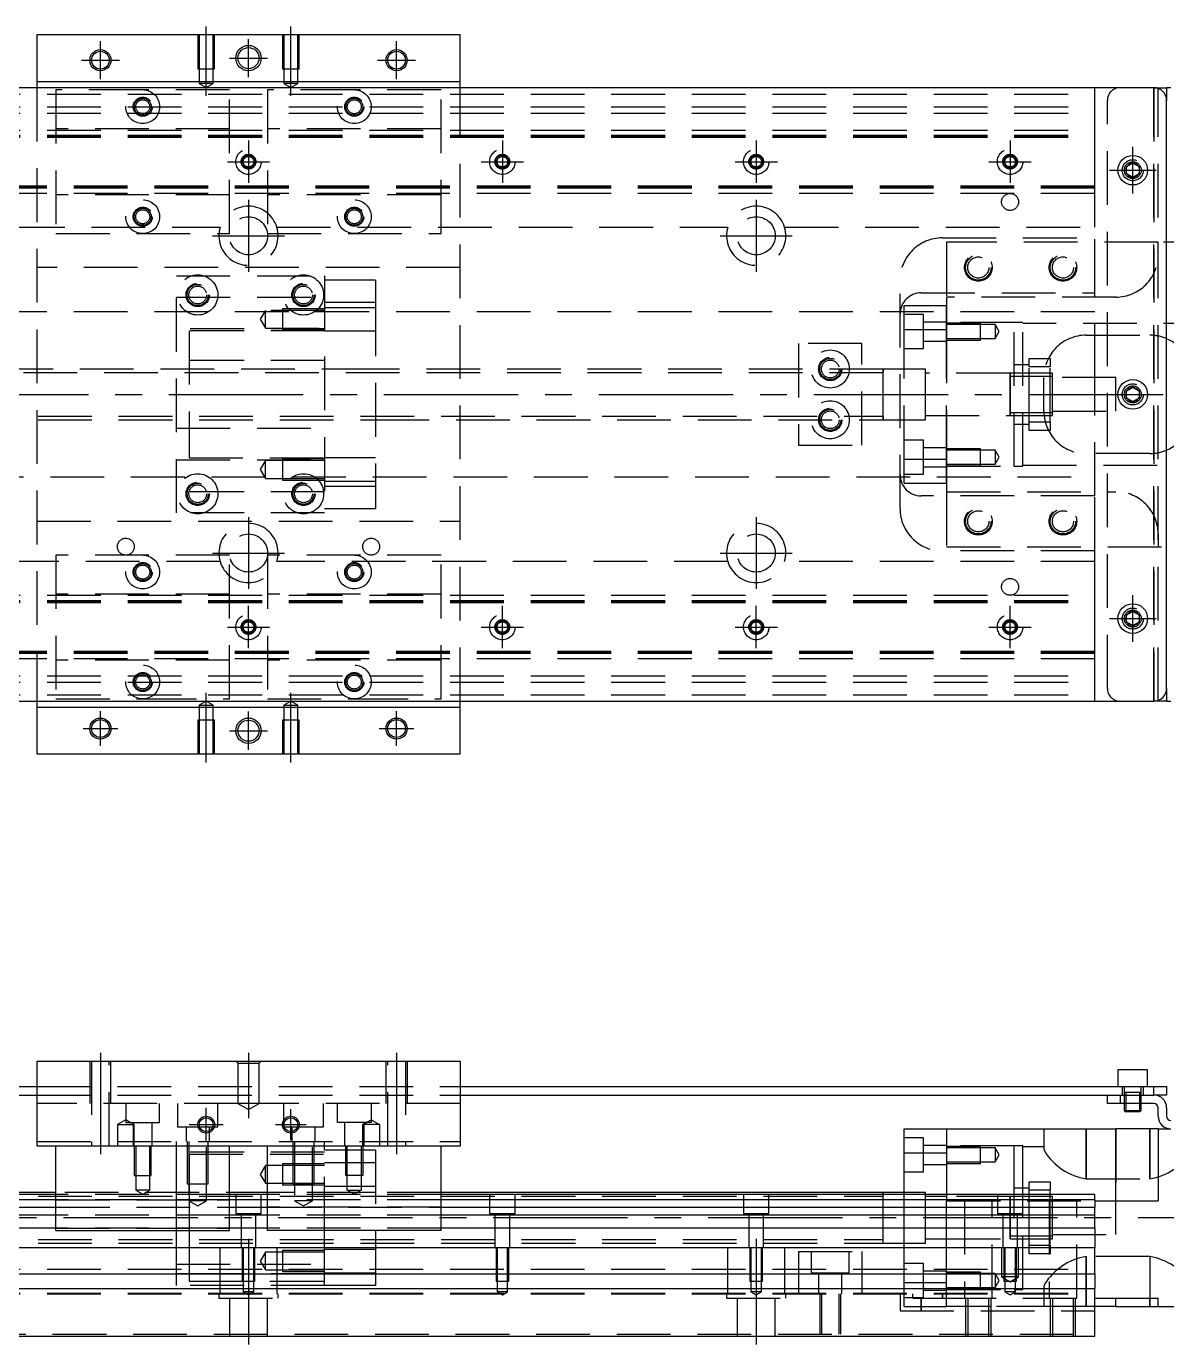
# Model space of a CAD drawing. Extents: x -5 to 675, y -275 to 87.
# Drawn here: x 164.5 to 434, y -224.6 to 87 of the extents above; entities that cross this region are included whole.
import ezdxf

# ---------------------------------------------------------------- set-up
doc = ezdxf.new("R2010")
doc.units = 0
doc.linetypes.add('CENTER', pattern=[50.8, 31.75, -6.35, 6.35, -6.35])
doc.linetypes.add('DASHED', pattern=[19.05, 12.7, -6.35])
doc.layers.get('0').update_dxf_attribs({"linetype": 'CONTINUOUS'})
doc.layers.add('CENTER', color=1, linetype='CENTER')

msp = doc.modelspace()

# ---------------------------------------------------------------- linework, layer by layer
at = {"color": 7, "linetype": 'CONTINUOUS'}
for p, q in [((267, 85), (167, 85)), ((167, 85), (167, 74)), ((267, 74), (267, 85)), ((431, 72.5), (3, 72.5)), ((167, 74), (267, 74)), ((167, 74), (167, 72.5)), ((267, 72.5), (267, 74)), ((431, 72.5), (434, 72.5)), ((434, 72.5), (434, 69.5)), ((435, 72.5), (434, 72.5)), ((434, -69.5), (434, 69.5)), ((424.5, 53.87), (426, 54.73)), ((424.5, 52.13), (424.5, 53.87)), ((426, 54.73), (427.5, 53.87)), ((427.5, 53.87), (427.5, 52.13)), ((426, 51.27), (424.5, 52.13)), ((427.5, 52.13), (426, 51.27)), ((367, -6), (367, 6)), ((424.5, 0.87), (426, 1.73)), ((424.5, 0.87), (426, 1.73)), ((424.5, -0.87), (424.5, 0.87)), ((424.5, -0.87), (424.5, 0.87)), ((426, 1.73), (427.5, 0.87)), ((426, 1.73), (427.5, 0.87)), ((427.5, 0.87), (427.5, -0.87)), ((427.5, 0.87), (427.5, -0.87)), ((426, -1.73), (424.5, -0.87)), ((426, -1.73), (424.5, -0.87)), ((427.5, -0.87), (426, -1.73)), ((427.5, -0.87), (426, -1.73)), ((424.5, -52.13), (426, -51.27)), ((424.5, -53.87), (424.5, -52.13)), ((426, -51.27), (427.5, -52.13)), ((427.5, -52.13), (427.5, -53.87)), ((426, -54.73), (424.5, -53.87)), ((427.5, -53.87), (426, -54.73)), ((434, -69.5), (434, -72.5)), ((3, -72.5), (431, -72.5)), ((167, -72.5), (167, -85)), ((267, -74), (167, -74)), ((267, -85), (267, -72.5)), ((434, -72.5), (431, -72.5)), ((434, -72.5), (435, -72.5)), ((167, -85), (267, -85)), ((167, -157.63), (267, -157.63)), ((167, -157.63), (167, -177.63)), ((267, -157.63), (267, -177.63)), ((429.5, -159.63), (422.5, -159.63)), ((422.5, -159.63), (422.5, -163.63)), ((429.5, -163.63), (429.5, -159.63)), ((3, -163.63), (167, -163.63)), ((267, -163.63), (431, -163.63)), ((431, -165.63), (431, -163.63)), ((431, -163.63), (434, -163.63)), ((434, -163.63), (434, -165.63)), ((11, -165.63), (167, -165.63)), ((267, -165.63), (423, -165.63)), ((420, -167.63), (420, -165.63)), ((423, -167.63), (420, -167.63)), ((423, -165.63), (431, -165.63)), ((423, -165.63), (423, -167.63)), ((423, -165.63), (431, -165.63)), ((431, -167.63), (423, -167.63)), ((424, -167.63), (424, -169.28)), ((424.35, -167.63), (424.35, -169.63)), ((427.65, -169.63), (427.65, -167.63)), ((428, -169.28), (428, -167.63)), ((434, -165.63), (431, -165.63)), ((424, -169.28), (428, -169.28)), ((424, -169.28), (424.35, -169.63)), ((427.65, -169.63), (424.35, -169.63)), ((427.65, -169.63), (428, -169.28)), ((432, -170.63), (432, -168.63)), ((434, -168.63), (434, -170.63)), ((372, -179.3), (372, -173.63)), ((372, -173.63), (382, -173.63)), ((382, -173.63), (422, -173.63)), ((382, -173.63), (382, -189.13)), ((422, -190.63), (422, -173.63)), ((432, -173.63), (422, -173.63)), ((432, -173.63), (435, -173.63)), ((432, -173.63), (432, -190.63)), ((167, -177.63), (267, -177.63)), ((171.5, -197.63), (171.5, -177.63)), ((212.5, -197.63), (212.5, -177.63)), ((221.5, -197.63), (221.5, -177.63)), ((262.5, -197.63), (262.5, -177.63)), ((372, -179.3), (382, -179.3)), ((372, -189.13), (372, -179.3)), ((171.5, -189.13), (17, -189.13)), ((171.5, -188.63), (77.5, -188.63)), ((221.5, -189.13), (212.5, -189.13)), ((367, -188.63), (262.5, -188.63)), ((417, -189.13), (262.5, -189.13)), ((367, -189.13), (367, -188.63)), ((367, -188.63), (367, -188.63)), ((372, -188.63), (367, -188.63)), ((367, -188.63), (366.99, -188.63)), ((367, -189.13), (367, -188.63)), ((372, -188.63), (367, -188.63)), ((397, -194.63), (397, -189.63)), ((397, -199.63), (397, -189.63)), ((417, -190.38), (417, -189.13)), ((171.5, -190.38), (17, -190.38)), ((17, -192.16), (171.5, -192.16)), ((221.5, -190.38), (212.5, -190.38)), ((212.5, -192.16), (221.5, -192.16)), ((417, -190.38), (262.5, -190.38)), ((262.5, -192.16), (417, -192.16)), ((397, -190.38), (397, -190.63)), ((398, -190.38), (397, -190.38)), ((397, -190.63), (397, -198.88)), ((401.5, -190.38), (398, -190.38)), ((406.5, -190.38), (401.5, -190.38)), ((407, -190.38), (406.5, -190.38)), ((417, -190.38), (417, -192.16)), ((417, -190.63), (432, -190.63)), ((417, -194.05), (417, -192.16)), ((171.5, -194.05), (17, -194.05)), ((221.5, -194.05), (212.5, -194.05)), ((417, -194.05), (262.5, -194.05)), ((417, -197.11), (417, -194.05)), ((171.5, -197.11), (17, -197.11)), ((171.5, -197.63), (212.5, -197.63)), ((221.5, -197.11), (212.5, -197.11)), ((262.5, -197.63), (221.5, -197.63)), ((417, -197.11), (262.5, -197.11)), ((397, -199.63), (397, -198.88)), ((397, -198.88), (407, -198.88)), ((417, -197.11), (417, -201.63)), ((17, -201.63), (417, -201.63)), ((417, -207.93), (417, -201.63)), ((17, -207.93), (417, -207.93)), ((417, -207.93), (417, -211.33)), ((17, -211.33), (417, -211.33)), ((417, -222.63), (417, -211.33)), ((417, -213.63), (432, -213.63)), ((422, -215.63), (422, -213.63)), ((432, -215.63), (432, -213.63)), ((422, -215.63), (417, -215.63)), ((422, -215.63), (432, -215.63)), ((432, -215.63), (446, -215.63)), ((17, -222.63), (417, -222.63))]:
    msp.add_line(p, q, dxfattribs=at)
at = {"color": 3, "linetype": 'DASHED'}
for p, q in [((205, 85), (205, 77)), ((205.35, 85), (205.35, 77)), ((208.65, 77), (208.65, 85)), ((209, 77), (209, 85)), ((225, 85), (225, 77)), ((225.35, 85), (225.35, 77)), ((228.65, 77), (228.65, 85)), ((229, 77), (229, 85)), ((205, 77), (209, 77)), ((205.35, 77), (205.35, 73.5)), ((208.65, 73.5), (208.65, 77)), ((225, 77), (229, 77)), ((225.35, 77), (225.35, 73.5)), ((228.65, 73.5), (228.65, 77)), ((167, 72.5), (167, -72.5)), ((171.5, 72), (171.5, 38)), ((192, 72), (171.5, 72)), ((212.5, 72), (192, 72)), ((208.65, 73.5), (205.35, 73.5)), ((205.35, 73.5), (207, 72.55)), ((207, 72.55), (208.65, 73.5)), ((212.5, 38), (212.5, 72)), ((242, 72), (221.5, 72)), ((221.5, 72), (221.5, 38)), ((228.65, 73.5), (225.35, 73.5)), ((225.35, 73.5), (227, 72.55)), ((227, 72.55), (228.65, 73.5)), ((262.5, 72), (242, 72)), ((262.5, 38), (262.5, 72)), ((267, -72.5), (267, 72.5)), ((417, 62.5), (417, 72.5)), ((431, -72.5), (431, 72.5)), ((431, 72.5), (431, -72.5)), ((432, -72.5), (432, 72.5)), ((17, 71), (417, 71)), ((420, -69.5), (420, 69.5)), ((17, 68), (417, 68)), ((17, 66.5), (417, 66.5)), ((17, 62.5), (417, 62.5)), ((212.5, 62.8), (171.5, 62.8)), ((262.5, 62.8), (221.5, 62.8)), ((417, 61.25), (417, 62.5)), ((17, 61.25), (417, 61.25)), ((17, 61.11), (417, 61.11)), ((17, 61.1), (417, 61.1)), ((17, 60.8), (417, 60.8)), ((417, 48.75), (417, 61.25)), ((424, 53), (424.03, 53.35)), ((417, 49.2), (17, 49.2)), ((417, 48.9), (17, 48.9)), ((417, 48.89), (17, 48.89)), ((417, 48.75), (17, 48.75)), ((417, 47.5), (17, 47.5)), ((212.5, 47.2), (171.5, 47.2)), ((262.5, 47.2), (221.5, 47.2)), ((417, 47.5), (417, 48.75)), ((417, 39.5), (417, 47.5)), ((103.71, 39.5), (210.29, 39.5)), ((171.5, 38), (212.5, 38)), ((221.5, 38), (262.5, 38)), ((223.71, 39.5), (330.29, 39.5)), ((343.71, 39.5), (417, 39.5)), ((381, 37), (417, 37)), ((381, 37), (417, 37)), ((382, 36), (382, 23)), ((432, 36), (382, 36)), ((382, 36), (382, 23)), ((432, 36), (382, 36)), ((417, 24), (417, 37)), ((417, 24), (417, 37)), ((446, 36), (432, 36)), ((432, 33), (432, 36)), ((446, 36), (432, 36)), ((432, 33), (432, 36)), ((267, 30), (167, 30)), ((200, 28), (235, 28)), ((200, -28), (200, 28)), ((235, 28), (235, -28)), ((247, 27), (235, 27)), ((247, 27), (247, 21.75)), ((371, -27), (371, 27)), ((371, -27), (371, 27)), ((200, 23), (235, 23)), ((376, 24), (417, 24)), ((376, 24), (417, 24)), ((382, 23), (382, 15.33)), ((422, 23), (382, 23)), ((382, 23), (382, 15.33)), ((422, 23), (382, 23)), ((417, 4), (417, 24)), ((417, 4), (417, 24)), ((417, 19.5), (93.97, 19.5)), ((221, 19.85), (219.79, 17.75)), ((221, 15.65), (221, 19.85)), ((235, 19.85), (221, 19.85)), ((225, 20.25), (225, 15.25)), ((235, 20.25), (225, 20.25)), ((247, 21.75), (235, 21.75)), ((247, 20.5), (235, 20.5)), ((247, 21.75), (247, -21.75)), ((372, 21), (382, 21)), ((372, 15.33), (372, 21)), ((372, 21), (382, 21)), ((372, 15.33), (372, 21)), ((376.5, 18.85), (372, 18.85)), ((376.5, 18.85), (372, 18.85)), ((376.5, 10.85), (376.5, 18.85)), ((376.5, 10.85), (376.5, 18.85)), ((382, 15.33), (382, 21)), ((382, 15.33), (382, 21)), ((219.79, 17.75), (221, 15.65)), ((221, 15.65), (235, 15.65)), ((382, 17.1), (376.5, 17.1)), ((382, 17.1), (376.5, 17.1)), ((398, 17), (382, 17)), ((398, 17), (382, 17)), ((398, 17), (382, 17)), ((398, 17), (382, 17)), ((390, 16.85), (382, 16.85)), ((390, 16.85), (382, 16.85)), ((390, 16.5), (382, 16.5)), ((390, 16.5), (382, 16.5)), ((390, 12.85), (390, 16.85)), ((390, 12.85), (390, 16.85)), ((393.5, 16.5), (390, 16.5)), ((393.5, 16.5), (390, 16.5)), ((393.5, 16.5), (393.5, 13.2)), ((394.45, 14.85), (393.5, 16.5)), ((393.5, 16.5), (393.5, 13.2)), ((394.46, 14.85), (393.5, 16.5)), ((398, -17), (398, 17)), ((400, 17), (398, 17)), ((398, -17), (398, 17)), ((400, 17), (398, 17)), ((400, -17), (400, 17)), ((400, -17), (400, 17)), ((446, 16.75), (400, 16.75)), ((446, 16.75), (400, 16.75)), ((235, 15.5), (200, 15.5)), ((203, 15), (203, -15)), ((235, 15), (203, 15)), ((225, 15.25), (235, 15.25)), ((235, 15), (247, 15)), ((372, 15.33), (382, 15.33)), ((372, -15.33), (372, 15.33)), ((372, 15.33), (382, 15.33)), ((372, -15.33), (372, 15.33)), ((376.5, 12.6), (382, 12.6)), ((376.5, 12.6), (382, 12.6)), ((382, -15.33), (382, 15.33)), ((382, 15.33), (382, -15.33)), ((382, -15.33), (382, 15.33)), ((382, 15.33), (382, -15.33)), ((382, 13.2), (390, 13.2)), ((382, 13.2), (390, 13.2)), ((382, 12.85), (390, 12.85)), ((382, 12.85), (390, 12.85)), ((390, 13.2), (393.5, 13.2)), ((390, 13.2), (393.5, 13.2)), ((393.5, 13.2), (394.45, 14.85)), ((393.5, 13.2), (394.46, 14.85)), ((415, 14), (430, 14)), ((415, 14), (430, 14)), ((362, 12), (347, 12)), ((347, 12), (347, -12)), ((362, -12), (362, 12)), ((372, 10.85), (376.5, 10.85)), ((372, 10.85), (376.5, 10.85)), ((235, 8), (200, 8)), ((401.5, 7), (398, 7)), ((401.5, 7), (398, 7)), ((401.5, 8.5), (406.5, 8.5)), ((401.5, 6.5), (401.5, 8.5)), ((401.5, 8.5), (406.5, 8.5)), ((401.5, 6.5), (401.5, 8.5)), ((401.5, -6.5), (401.5, 6.5)), ((406.5, 6.5), (401.5, 6.5)), ((401.5, -6.5), (401.5, 6.5)), ((406.5, 6.5), (401.5, 6.5)), ((406.5, 8.5), (406.5, 6.5)), ((406.5, 8.5), (406.5, 6.5)), ((406.5, -6.5), (406.5, 6.5)), ((406.5, -6.5), (406.5, 6.5)), ((247, 6), (72, 6)), ((367, 5.13), (72, 5.13)), ((367, 6), (247, 6)), ((367, -6), (367, 6)), ((367, 6), (367, 5.33)), ((372, 6), (366.99, 6)), ((367, -6), (367, 6)), ((367, 6), (367, 5.33)), ((377, 6), (367, 6)), ((367, -6), (367, 6)), ((367, 6), (367, 5.33)), ((377, 6), (367, 6)), ((377, -6), (377, 6)), ((377, -6), (377, 6)), ((396.99, 5), (377, 5)), ((397, 5), (377, 5)), ((397, 5), (377, 5)), ((397.01, 5), (377, 5)), ((397, -5), (397, 5)), ((397, 4.25), (397, 5)), ((397, 4.44), (397, 5)), ((397, 5), (397, 4.44)), ((406.5, 5), (397, 5)), ((397, 5), (396.99, 5)), ((406.5, 5), (396.99, 5)), ((397, -5), (397, 5)), ((397, 4.25), (397, 5)), ((397, 4.44), (397, 5)), ((397, 5), (397, 4.44)), ((397.01, 5), (397, 5)), ((406.5, 5), (397, 5)), ((397, 4.44), (397, -4.44)), ((397, 4.44), (397, -4.44)), ((397, 4.25), (397, -4.25)), ((407, 4.25), (397, 4.25)), ((397, 4.25), (397, -4.25)), ((407, 4.25), (397, 4.25)), ((406.5, 5), (397.01, 5)), ((405, -4), (405, 4)), ((405, -4), (405, 4)), ((407, 5), (406.5, 5)), ((407, 5), (406.5, 5)), ((407, 0), (407, 5)), ((407, 0), (407, 5)), ((422, 4), (407, 4)), ((422, 4), (407, 4)), ((417, -4), (417, 4)), ((417, -4), (417, 4)), ((422, 0), (422, 4)), ((422, 0), (422, 4)), ((407, -5), (407, 0)), ((407, -5), (407, 0)), ((422, -4), (422, 0)), ((422, -4), (422, 0)), ((424, 0), (424.02, 0.3)), ((424, 0), (424.03, 0.3)), ((72, -5.12), (367, -5.12)), ((72, -6), (247, -6)), ((247, -6), (367, -6)), ((366.99, -6), (377, -6)), ((367, -5.33), (367, -6)), ((367, -5.33), (367, -6)), ((367, -5.33), (367, -6)), ((367, -6), (367, -6)), ((366.99, -6), (372, -6)), ((367, -6), (367, -6)), ((367, -6), (367, -6)), ((367, -6), (377, -6)), ((377, -5), (396.99, -5)), ((377, -5), (397, -5)), ((377, -5), (397, -5)), ((377, -5), (397.01, -5)), ((397, -5), (397, -4.25)), ((397, -4.25), (407, -4.25)), ((397, -5), (397, -4.25)), ((397, -4.25), (407, -4.25)), ((397, -5), (397, -4.44)), ((397, -4.44), (397, -5)), ((397, -5), (397, -4.44)), ((397, -4.44), (397, -5)), ((396.99, -5), (397, -5)), ((397, -5), (406.5, -5)), ((396.99, -5), (406.5, -5)), ((397, -5), (397.01, -5)), ((397, -5), (406.5, -5)), ((397.01, -5), (406.5, -5)), ((406.5, -5), (407, -5)), ((406.5, -5), (407, -5)), ((407, -4), (422, -4)), ((407, -4), (422, -4)), ((417, -24), (417, -4)), ((417, -24), (417, -4)), ((200, -8), (235, -8)), ((398, -7), (401.5, -7)), ((398, -7), (401.5, -7)), ((401.5, -6.5), (406.5, -6.5)), ((401.5, -8.5), (401.5, -6.5)), ((401.5, -6.5), (406.5, -6.5)), ((401.5, -8.5), (401.5, -6.5)), ((406.5, -8.5), (401.5, -8.5)), ((406.5, -8.5), (401.5, -8.5)), ((406.5, -6.5), (406.5, -8.5)), ((406.5, -6.5), (406.5, -8.5)), ((347, -12), (362, -12)), ((376.5, -10.85), (372, -10.85)), ((376.5, -10.85), (372, -10.85)), ((376.5, -18.85), (376.5, -10.85)), ((376.5, -18.85), (376.5, -10.85)), ((200, -15.5), (235, -15.5)), ((203, -15), (235, -15)), ((225, -15.25), (225, -20.25)), ((235, -15.25), (225, -15.25)), ((247, -15), (235, -15)), ((372, -15.33), (382, -15.33)), ((372, -21), (372, -15.33)), ((372, -15.33), (382, -15.33)), ((372, -21), (372, -15.33)), ((382, -12.6), (376.5, -12.6)), ((382, -12.6), (376.5, -12.6)), ((390, -12.85), (382, -12.85)), ((390, -12.85), (382, -12.85)), ((390, -13.2), (382, -13.2)), ((390, -13.2), (382, -13.2)), ((382, -21), (382, -15.33)), ((382, -15.33), (382, -23)), ((382, -21), (382, -15.33)), ((382, -15.33), (382, -23)), ((390, -16.85), (390, -12.85)), ((390, -16.85), (390, -12.85)), ((393.5, -13.2), (390, -13.2)), ((393.5, -13.2), (390, -13.2)), ((393.5, -13.2), (393.5, -16.5)), ((394.45, -14.85), (393.5, -13.2)), ((393.5, -13.2), (393.5, -16.5)), ((394.46, -14.85), (393.5, -13.2)), ((393.5, -16.5), (394.45, -14.85)), ((393.5, -16.5), (394.46, -14.85)), ((430, -14), (415, -14)), ((430, -14), (415, -14)), ((221, -15.65), (219.79, -17.75)), ((219.79, -17.75), (221, -19.85)), ((221, -19.85), (221, -15.65)), ((225, -15.65), (221, -15.65)), ((235, -15.65), (225, -15.65)), ((376.5, -17.1), (382, -17.1)), ((376.5, -17.1), (382, -17.1)), ((382, -16.5), (390, -16.5)), ((382, -16.5), (390, -16.5)), ((382, -16.85), (390, -16.85)), ((382, -16.85), (390, -16.85)), ((382, -17), (398, -17)), ((382, -17), (398, -17)), ((382, -17), (398, -17)), ((382, -17), (398, -17)), ((390, -16.5), (393.5, -16.5)), ((390, -16.5), (393.5, -16.5)), ((398, -17), (400, -17)), ((398, -17), (400, -17)), ((400, -16.75), (446, -16.75)), ((400, -16.75), (446, -16.75)), ((93.97, -19.5), (417, -19.5)), ((221, -19.85), (225, -19.85)), ((225, -19.85), (235, -19.85)), ((225, -20.25), (235, -20.25)), ((235, -20.5), (247, -20.5)), ((247, -21.75), (235, -21.75)), ((247, -21.75), (247, -27)), ((372, -18.85), (376.5, -18.85)), ((372, -18.85), (376.5, -18.85)), ((372, -21), (382, -21)), ((372, -21), (382, -21)), ((235, -23), (200, -23)), ((417, -24), (376, -24)), ((417, -24), (376, -24)), ((382, -23), (422, -23)), ((382, -23), (382, -36)), ((382, -23), (422, -23)), ((382, -23), (382, -36)), ((417, -37), (417, -24)), ((417, -37), (417, -24)), ((235, -28), (200, -28)), ((235, -27), (247, -27)), ((167, -30), (267, -30)), ((432, -33), (432, -36)), ((432, -33), (432, -36)), ((417, -37), (381, -37)), ((417, -37), (381, -37)), ((382, -36), (446, -36)), ((382, -36), (446, -36)), ((417, -39.5), (417, -37)), ((210.29, -39.5), (103.71, -39.5)), ((171.5, -38), (171.5, -72)), ((212.5, -38), (171.5, -38)), ((212.5, -72), (212.5, -38)), ((221.5, -38), (221.5, -72)), ((262.5, -38), (221.5, -38)), ((330.29, -39.5), (223.71, -39.5)), ((262.5, -72), (262.5, -38)), ((417, -39.5), (343.71, -39.5)), ((417, -47.5), (417, -39.5)), ((17, -47.5), (417, -47.5)), ((17, -48.75), (417, -48.75)), ((17, -48.89), (417, -48.89)), ((17, -48.9), (417, -48.9)), ((17, -49.2), (417, -49.2)), ((212.5, -47.2), (171.5, -47.2)), ((262.5, -47.2), (221.5, -47.2)), ((417, -48.75), (417, -47.5)), ((417, -61.25), (417, -48.75)), ((427.97, -52.67), (428, -53)), ((417, -60.8), (17, -60.8)), ((417, -61.1), (17, -61.1)), ((417, -61.11), (17, -61.11)), ((417, -61.25), (17, -61.25)), ((417, -62.5), (417, -61.25)), ((417, -62.5), (17, -62.5)), ((212.5, -62.8), (171.5, -62.8)), ((262.5, -62.8), (221.5, -62.8)), ((417, -72.5), (417, -62.5)), ((17, -66.5), (417, -66.5)), ((17, -68), (417, -68)), ((17, -71), (417, -71)), ((171.5, -72), (192, -72)), ((192, -72), (212.5, -72)), ((207, -72.55), (205.35, -73.5)), ((205.35, -73.5), (207, -73.5)), ((205.35, -73.5), (205.35, -77)), ((208.65, -73.5), (207, -72.55)), ((207, -73.5), (208.65, -73.5)), ((208.65, -77), (208.65, -73.5)), ((221.5, -72), (242, -72)), ((227, -72.55), (225.35, -73.5)), ((225.35, -73.5), (227, -73.5)), ((225.35, -73.5), (225.35, -77)), ((228.65, -73.5), (227, -72.55)), ((227, -73.5), (228.65, -73.5)), ((228.65, -77), (228.65, -73.5)), ((242, -72), (262.5, -72)), ((209, -77), (205, -77)), ((205, -77), (205, -85)), ((205.35, -77), (205.35, -85)), ((208.65, -85), (208.65, -77)), ((209, -85), (209, -77)), ((229, -77), (225, -77)), ((225, -77), (225, -85)), ((225.35, -77), (225.35, -85)), ((228.65, -85), (228.65, -77)), ((229, -85), (229, -77)), ((179.5, -157.63), (179.5, -167.63)), ((179.9, -157.63), (179.9, -177.63)), ((184.1, -177.63), (184.1, -157.63)), ((184.5, -167.63), (184.5, -157.63)), ((214.5, -158.13), (214, -157.63)), ((214.5, -158.13), (214.5, -167.63)), ((214.5, -158.13), (219.5, -158.13)), ((219.5, -158.13), (220, -157.63)), ((219.5, -167.63), (219.5, -158.13)), ((249.5, -167.63), (249.5, -157.63)), ((249.9, -177.63), (249.9, -157.63)), ((254.1, -157.63), (254.1, -177.63)), ((254.5, -157.63), (254.5, -167.63)), ((167, -163.63), (267, -163.63)), ((423.5, -163.63), (423.5, -165.63)), ((424, -163.63), (424, -167.63)), ((428, -165.03), (424, -165.03)), ((424.35, -165.03), (424.35, -167.63)), ((427.65, -167.63), (427.65, -165.03)), ((428, -167.63), (428, -163.63)), ((428.5, -165.63), (428.5, -163.63)), ((167, -165.63), (267, -165.63)), ((214.5, -167.63), (167, -167.63)), ((188, -167.63), (188, -172.13)), ((196, -172.13), (196, -167.63)), ((200.25, -167.63), (200.25, -173.13)), ((209.75, -173.13), (209.75, -167.63)), ((219.5, -167.63), (214.5, -167.63)), ((214.5, -167.63), (217, -169.07)), ((217, -169.07), (219.5, -167.63)), ((267, -167.63), (219.5, -167.63)), ((225.25, -167.63), (225.25, -173.13)), ((234.75, -173.13), (234.75, -167.63)), ((238, -172.13), (238, -167.63)), ((246, -167.63), (246, -172.13)), ((424, -165.63), (424, -167.63)), ((428, -167.63), (428, -165.63)), ((188, -171.48), (186, -172.63)), ((186, -172.63), (190, -172.63)), ((186, -172.63), (186, -177.63)), ((190, -172.63), (188, -171.48)), ((188, -172.13), (196, -172.13)), ((189.75, -172.13), (189.75, -177.63)), ((190, -177.63), (190, -172.63)), ((194.25, -177.63), (194.25, -172.13)), ((200.25, -173.13), (209.75, -173.13)), ((202.25, -173.13), (202.25, -176.63)), ((207.75, -176.63), (207.75, -173.13)), ((225.25, -173.13), (234.75, -173.13)), ((227.25, -173.13), (227.25, -176.63)), ((232.75, -176.63), (232.75, -173.13)), ((246, -172.13), (238, -172.13)), ((239.75, -177.63), (239.75, -172.13)), ((244, -172.63), (246, -171.48)), ((248, -172.63), (244, -172.63)), ((244, -177.63), (244, -172.63)), ((244.25, -172.13), (244.25, -177.63)), ((246, -171.48), (248, -172.63)), ((248, -172.63), (248, -177.63)), ((405, -173.63), (405, -178.36)), ((415, -185.43), (415, -173.63)), ((415, -173.63), (415, -185.43)), ((422, -173.63), (422, -190.63)), ((430, -173.63), (430, -185.43)), ((430, -185.43), (430, -173.63)), ((167, -176.63), (267, -176.63)), ((200, -177.63), (200, -176.63)), ((202.5, -176.63), (202.5, -186.63)), ((202.9, -176.63), (202.9, -190.63)), ((207.1, -190.63), (207.1, -176.63)), ((207.5, -186.63), (207.5, -176.63)), ((227.5, -176.63), (227.5, -186.63)), ((227.9, -176.63), (227.9, -190.63)), ((232.1, -190.63), (232.1, -176.63)), ((232.5, -186.63), (232.5, -176.63)), ((235, -177.63), (235, -176.63)), ((376.5, -175.78), (372, -175.78)), ((376.5, -183.78), (376.5, -175.78)), ((382, -177.53), (376.5, -177.53)), ((190, -177.63), (190, -184.63)), ((190.35, -177.63), (190.35, -184.63)), ((193.65, -184.63), (193.65, -177.63)), ((194, -184.63), (194, -177.63)), ((200, -189.13), (200, -177.63)), ((235, -179.13), (200, -179.13)), ((203, -179.63), (203, -186.63)), ((203, -179.63), (235, -179.63)), ((235, -197.63), (235, -177.63)), ((240, -178.63), (235, -178.63)), ((240, -184.63), (240, -177.63)), ((244, -178.63), (240, -178.63)), ((240.35, -184.63), (240.35, -177.63)), ((243.65, -177.63), (243.65, -184.63)), ((244, -177.63), (244, -184.63)), ((247, -178.63), (244, -178.63)), ((247, -178.63), (247, -197.63)), ((398, -177.63), (382, -177.63)), ((390, -177.78), (382, -177.78)), ((390, -178.13), (382, -178.13)), ((390, -181.78), (390, -177.78)), ((393.5, -178.13), (390, -178.13)), ((393.5, -178.13), (393.5, -181.43)), ((394.45, -179.78), (393.5, -178.13)), ((393.5, -181.43), (394.45, -179.78)), ((398, -189.13), (398, -177.63)), ((400, -177.63), (398, -177.63)), ((400, -189.13), (400, -177.63)), ((405, -177.88), (400, -177.88)), ((405, -178.36), (405.03, -178.59)), ((405.03, -178.59), (405.13, -178.85)), ((221, -182.28), (219.79, -184.38)), ((221, -186.48), (221, -182.28)), ((225, -182.28), (221, -182.28)), ((225, -181.88), (225, -186.88)), ((227.5, -181.88), (225, -181.88)), ((235, -182.28), (225, -182.28)), ((232.5, -181.88), (227.5, -181.88)), ((235, -181.88), (232.5, -181.88)), ((247, -181.63), (235, -181.63)), ((372, -183.78), (376.5, -183.78)), ((376.5, -182.03), (382, -182.03)), ((382, -181.43), (390, -181.43)), ((382, -181.78), (390, -181.78)), ((390, -181.43), (393.5, -181.43)), ((190, -184.63), (194, -184.63)), ((190.35, -184.63), (190.35, -188.13)), ((193.65, -188.13), (193.65, -184.63)), ((202.5, -186.63), (207.5, -186.63)), ((203, -186.63), (203, -189.13)), ((219.79, -184.38), (221, -186.48)), ((221, -186.48), (225, -186.48)), ((225, -186.48), (235, -186.48)), ((225, -186.88), (235, -186.88)), ((227.5, -186.63), (232.5, -186.63)), ((244, -184.63), (240, -184.63)), ((240.35, -188.13), (240.35, -184.63)), ((243.65, -184.63), (243.65, -188.13)), ((401.5, -186.13), (406.5, -186.13)), ((401.5, -188.13), (401.5, -186.13)), ((406.5, -186.13), (406.5, -188.13)), ((415, -185.43), (430, -185.43)), ((72, -189.5), (367, -189.5)), ((262.5, -188.63), (171.5, -188.63)), ((212.5, -189.13), (171.5, -189.13)), ((193.65, -188.13), (190.35, -188.13)), ((190.35, -188.13), (192, -189.08)), ((192, -189.08), (193.65, -188.13)), ((200, -197.63), (200, -189.13)), ((203, -189.13), (203, -197.63)), ((247, -188.63), (212.5, -188.63)), ((214, -189.13), (214, -193.63)), ((220, -193.63), (220, -189.13)), ((262.5, -189.13), (221.5, -189.13)), ((235, -187.13), (247, -187.13)), ((240.35, -188.13), (243.65, -188.13)), ((242, -189.08), (240.35, -188.13)), ((243.65, -188.13), (242, -189.08)), ((274, -189.13), (274, -193.63)), ((280, -193.63), (280, -189.13)), ((334, -189.13), (334, -193.63)), ((340, -193.63), (340, -189.13)), ((367, -188.63), (367, -189.3)), ((367, -200.63), (367, -189.13)), ((367, -194.43), (367, -189.13)), ((377, -188.63), (372, -188.63)), ((372, -201.63), (372, -189.13)), ((377, -189.13), (377, -188.63)), ((377, -194.63), (377, -189.13)), ((382, -189.63), (377, -189.63)), ((382, -189.13), (382, -190.63)), ((397, -189.63), (382, -189.63)), ((394, -189.13), (394, -193.63)), ((398, -189.63), (396.99, -189.63)), ((397, -189.63), (397, -190.19)), ((397, -190.19), (397, -189.63)), ((401.5, -187.63), (398, -187.63)), ((398, -190.63), (398, -189.13)), ((401.5, -189.63), (398, -189.63)), ((400, -193.63), (400, -189.13)), ((400, -193.63), (400, -189.13)), ((406.5, -188.13), (401.5, -188.13)), ((401.5, -189.13), (401.5, -188.13)), ((401.5, -190.63), (401.5, -189.13)), ((406.5, -189.63), (401.5, -189.63)), ((406.5, -189.13), (406.5, -188.13)), ((406.5, -190.63), (406.5, -189.13)), ((407, -189.63), (406.5, -189.63)), ((407, -190.63), (407, -189.63)), ((212.5, -190.38), (171.5, -190.38)), ((171.5, -190.43), (212.5, -190.43)), ((171.5, -192.13), (212.5, -192.13)), ((171.5, -192.16), (212.5, -192.16)), ((207.1, -190.63), (202.9, -190.63)), ((202.9, -190.63), (205, -191.84)), ((205, -191.84), (207.1, -190.63)), ((262.5, -190.38), (221.5, -190.38)), ((262.5, -190.43), (221.5, -190.43)), ((262.5, -192.13), (221.5, -192.13)), ((221.5, -192.16), (262.5, -192.16)), ((232.1, -190.63), (227.9, -190.63)), ((227.9, -190.63), (230, -191.84)), ((230, -191.84), (232.1, -190.63)), ((382, -190.63), (417, -190.63)), ((382, -201.63), (382, -190.63)), ((386.25, -190.63), (386.25, -213.63)), ((392.75, -213.63), (392.75, -190.63)), ((397, -190.19), (397, -190.63)), ((397, -190.63), (397, -194.43)), ((398, -194.63), (398, -190.63)), ((401.5, -201.13), (401.5, -190.63)), ((406.25, -190.63), (406.25, -213.63)), ((406.5, -201.13), (406.5, -190.63)), ((407, -199.63), (407, -190.63)), ((412.75, -213.63), (412.75, -190.63)), ((422, -198.63), (422, -190.63)), ((212.5, -194.05), (171.5, -194.05)), ((214, -193.63), (220, -193.63)), ((215.25, -193.63), (215.25, -201.63)), ((218.75, -201.63), (218.75, -193.63)), ((262.5, -194.05), (221.5, -194.05)), ((274, -193.63), (280, -193.63)), ((275.25, -193.63), (275.25, -201.63)), ((278.75, -201.63), (278.75, -193.63)), ((334, -193.63), (340, -193.63)), ((335.25, -193.63), (335.25, -201.63)), ((338.75, -201.63), (338.75, -193.63)), ((367, -200.63), (367, -194.43)), ((377, -200.63), (377, -194.63)), ((394, -193.63), (400, -193.63)), ((395.25, -193.63), (395.25, -201.63)), ((397, -194.43), (397, -199.07)), ((398.75, -201.63), (398.75, -193.63)), ((400, -194.63), (400, -193.63)), ((400, -211.63), (400, -194.63)), ((212.5, -197.11), (171.5, -197.11)), ((171.5, -197.13), (212.5, -197.13)), ((200, -201.63), (200, -197.63)), ((203, -197.63), (203, -201.63)), ((262.5, -197.11), (221.5, -197.11)), ((262.5, -197.13), (221.5, -197.13)), ((235, -201.63), (235, -197.63)), ((247, -197.63), (247, -201.63)), ((397, -199.63), (397, -199.07)), ((397, -199.07), (397, -199.63)), ((407, -198.63), (422, -198.63)), ((72, -199.75), (367, -199.75)), ((72, -200.63), (367, -200.63)), ((200, -205.63), (200, -201.63)), ((203, -201.63), (203, -207.93)), ((210.29, -212.63), (210.29, -201.63)), ((215.5, -201.63), (215.5, -207.93)), ((215.75, -201.63), (215.75, -209.63)), ((218.25, -209.63), (218.25, -201.63)), ((218.5, -207.93), (218.5, -201.63)), ((223.71, -201.63), (223.71, -212.63)), ((225, -202.38), (225, -207.38)), ((235, -202.38), (225, -202.38)), ((235, -210.63), (235, -201.63)), ((247, -202.13), (235, -202.13)), ((247, -201.63), (247, -207.93)), ((275.5, -201.63), (275.5, -207.93)), ((275.75, -201.63), (275.75, -209.63)), ((278.25, -209.63), (278.25, -201.63)), ((278.5, -207.93), (278.5, -201.63)), ((330.29, -212.63), (330.29, -201.63)), ((335.5, -201.63), (335.5, -207.93)), ((335.75, -201.63), (335.75, -209.63)), ((338.25, -209.63), (338.25, -201.63)), ((338.5, -207.93), (338.5, -201.63)), ((343.71, -201.63), (343.71, -212.63)), ((367, -200.63), (367, -200.63)), ((367, -200.63), (367, -200.63)), ((366.99, -200.63), (367, -200.63)), ((367, -200.63), (372, -200.63)), ((367, -200.63), (372, -200.63)), ((372, -200.63), (377, -200.63)), ((372, -207.93), (372, -201.63)), ((377, -199.63), (382, -199.63)), ((382, -199.63), (397, -199.63)), ((382, -207.93), (382, -201.63)), ((395, -201.63), (395, -208.63)), ((395.5, -201.63), (395.5, -207.93)), ((395.75, -201.63), (395.75, -209.63)), ((396.99, -199.63), (406.5, -199.63)), ((397, -199.63), (406.5, -199.63)), ((398.25, -209.63), (398.25, -201.63)), ((398.5, -207.93), (398.5, -201.63)), ((399, -208.63), (399, -201.63)), ((401.5, -201.13), (406.5, -201.13)), ((401.5, -203.13), (401.5, -201.13)), ((406.5, -199.63), (407, -199.63)), ((406.5, -201.13), (406.5, -203.13)), ((200, -205.63), (235, -205.63)), ((200, -207.93), (200, -205.63)), ((221, -202.78), (219.79, -204.88)), ((219.79, -204.88), (221, -206.98)), ((221, -206.98), (221, -202.78)), ((225, -202.78), (221, -202.78)), ((235, -202.78), (225, -202.78)), ((347, -202.63), (362, -202.63)), ((347, -202.63), (347, -207.93)), ((350, -202.63), (350, -207.63)), ((359, -207.63), (359, -202.63)), ((362, -202.63), (362, -207.93)), ((376.5, -205.48), (372, -205.48)), ((376.5, -213.48), (376.5, -205.48)), ((406.5, -203.13), (401.5, -203.13)), ((430, -203.83), (415, -203.83)), ((415, -215.63), (415, -203.83)), ((415, -203.83), (415, -211.33)), ((430, -203.83), (430, -215.63)), ((17, -206.78), (417, -206.78)), ((200, -207.91), (235, -207.91)), ((203, -207.91), (200, -207.91)), ((200, -210.63), (200, -207.93)), ((200, -210.63), (200, -207.93)), ((235, -207.91), (203, -207.91)), ((203, -207.93), (203, -209.63)), ((215.5, -207.93), (215.5, -209.63)), ((218.5, -209.63), (218.5, -207.93)), ((221, -206.98), (225, -206.98)), ((225, -206.98), (235, -206.98)), ((225, -207.38), (235, -207.38)), ((235, -207.63), (247, -207.63)), ((247, -207.93), (247, -209.63)), ((275.5, -207.93), (275.5, -209.63)), ((278.5, -209.63), (278.5, -207.93)), ((335.5, -207.93), (335.5, -209.63)), ((338.5, -209.63), (338.5, -207.93)), ((347, -207.93), (347, -211.33)), ((350, -207.63), (359, -207.63)), ((351.75, -207.63), (351.75, -212.63)), ((357.25, -212.63), (357.25, -207.63)), ((362, -207.93), (362, -211.33)), ((372, -209.96), (372, -207.93)), ((382, -207.23), (376.5, -207.23)), ((390, -207.48), (382, -207.48)), ((390, -207.83), (382, -207.83)), ((382, -211.33), (382, -207.93)), ((390, -211.33), (390, -207.48)), ((393.5, -207.83), (390, -207.83)), ((393.5, -207.83), (393.5, -211.13)), ((394.45, -209.48), (393.5, -207.83)), ((399, -208.63), (395, -208.63)), ((395, -208.63), (397, -209.78)), ((395.5, -207.93), (395.5, -209.63)), ((397, -209.78), (399, -208.63)), ((398.5, -209.63), (398.5, -207.93)), ((235, -210.63), (200, -210.63)), ((203, -209.63), (235, -209.63)), ((215.5, -209.63), (218.5, -209.63)), ((215.75, -209.63), (215.75, -212.13)), ((218.25, -212.13), (218.25, -209.63)), ((247, -210.63), (235, -210.63)), ((247, -209.63), (247, -210.63)), ((275.5, -209.63), (278.5, -209.63)), ((275.75, -209.63), (275.75, -212.13)), ((278.25, -212.13), (278.25, -209.63)), ((335.5, -209.63), (338.5, -209.63)), ((335.75, -209.63), (335.75, -212.13)), ((338.25, -212.13), (338.25, -209.63)), ((347, -211.33), (347, -212.63)), ((362, -211.33), (362, -212.63)), ((372, -209.96), (382, -209.96)), ((372, -211.33), (372, -209.96)), ((372, -212.63), (372, -211.33)), ((376.5, -211.73), (382, -211.73)), ((382, -211.13), (390, -211.13)), ((382, -213.63), (382, -211.33)), ((382, -211.48), (390, -211.48)), ((382, -211.63), (398, -211.63)), ((390, -211.13), (393.5, -211.13)), ((390, -211.48), (390, -211.33)), ((393.5, -211.13), (394.45, -209.48)), ((395.5, -209.63), (398.5, -209.63)), ((395.75, -209.63), (395.75, -212.13)), ((398, -211.63), (400, -211.63)), ((398.25, -212.13), (398.25, -209.63)), ((400, -211.38), (405, -211.38)), ((405.04, -210.65), (405, -210.9)), ((405, -210.9), (405, -215.63)), ((405.16, -210.35), (405.04, -210.65)), ((415, -211.33), (415, -213.63)), ((17, -212.48), (417, -212.48)), ((17, -212.63), (417, -212.63)), ((210, -212.63), (210, -213.63)), ((210, -213.63), (224, -213.63)), ((212.5, -213.63), (212.5, -222.63)), ((218.25, -212.13), (215.75, -212.13)), ((215.75, -212.13), (217, -212.85)), ((217, -212.85), (218.25, -212.13)), ((221.5, -222.63), (221.5, -213.63)), ((224, -213.63), (224, -212.63)), ((278.25, -212.13), (275.75, -212.13)), ((275.75, -212.13), (277, -212.85)), ((277, -212.85), (278.25, -212.13)), ((330, -212.63), (330, -213.63)), ((330, -213.63), (344, -213.63)), ((332.5, -213.63), (332.5, -222.63)), ((338.25, -212.13), (335.75, -212.13)), ((335.75, -212.13), (337, -212.85)), ((337, -212.85), (338.25, -212.13)), ((341.5, -222.63), (341.5, -213.63)), ((344, -213.63), (344, -212.63)), ((352, -212.63), (352, -222.13)), ((352.4, -212.63), (352.4, -222.13)), ((356.6, -222.13), (356.6, -212.63)), ((357, -222.13), (357, -212.63)), ((371, -212.63), (371, -213.63)), ((371, -213.63), (371, -216.63)), ((372, -215.63), (372, -212.63)), ((372, -213.48), (376.5, -213.48)), ((374, -213.63), (374, -212.63)), ((374, -213.63), (381, -213.63)), ((376, -216.63), (376, -213.63)), ((376, -213.63), (376, -215.63)), ((381, -213.63), (381, -212.63)), ((381, -212.63), (381, -213.63)), ((381, -213.63), (417, -213.63)), ((382, -215.63), (382, -213.63)), ((386.5, -213.63), (386.5, -222.63)), ((387, -213.63), (387, -222.63)), ((392, -222.63), (392, -213.63)), ((392.5, -222.63), (392.5, -213.63)), ((398.25, -212.13), (395.75, -212.13)), ((395.75, -212.13), (397, -212.85)), ((397, -212.85), (398.25, -212.13)), ((406.5, -213.63), (406.5, -222.63)), ((407, -213.63), (407, -222.63)), ((412, -222.63), (412, -213.63)), ((412.5, -222.63), (412.5, -213.63)), ((415, -213.63), (415, -215.63)), ((430, -215.63), (430, -213.63)), ((371, -216.63), (417, -216.63)), ((372, -215.63), (382, -215.63)), ((376, -215.63), (376, -216.63)), ((386.5, -215.63), (382, -215.63)), ((392.5, -215.63), (386.5, -215.63)), ((406.5, -215.63), (392.5, -215.63)), ((412.5, -215.63), (406.5, -215.63)), ((417, -215.63), (412.5, -215.63)), ((94.5, -222.13), (417, -222.13))]:
    msp.add_line(p, q, dxfattribs=at)
at = {"color": 1, "linetype": 'CENTER'}
for p, q in [((426, 47.5), (426, 58.5)), ((420.5, 53), (431.5, 53)), ((426, -58.5), (426, -47.5)), ((420.5, -53), (431.5, -53))]:
    msp.add_line(p, q, dxfattribs=at)
at = {"color": 3, "linetype": 'CONTINUOUS'}
for centre, radius in [((182, 79), 2.5), ((252, 79), 2.5), ((182, -79), 2.5), ((252, -79), 2.5), ((207, -172.63), 2), ((227, -172.63), 2)]:
    msp.add_circle(centre, radius, dxfattribs=at)
at = {"color": 7, "linetype": 'CONTINUOUS'}
for centre, radius in [((182, 79), 2.1), ((217, 79.5), 3), ((217, 79.5), 2.5), ((252, 79), 2.1), ((426, 53), 3.5), ((426, 0), 3.5), ((426, 0), 3.5), ((426, -53), 3.5), ((182, -79), 2.1), ((217, -79.5), 3), ((217, -79.5), 2.5), ((252, -79), 2.1), ((207, -172.63), 1.65), ((227, -172.63), 1.65)]:
    msp.add_circle(centre, radius, dxfattribs=at)
at = {"color": 3, "linetype": 'DASHED'}
for centre, radius in [((192, 68), 4), ((242, 68), 4), ((192, 68), 2.25), ((192, 68), 2), ((192, 68), 1.65), ((242, 68), 2.25), ((242, 68), 2), ((242, 68), 1.65), ((217, 55), 3), ((217, 55), 1.75), ((217, 55), 1.5), ((217, 55), 1.25), ((277, 55), 3), ((277, 55), 1.75), ((277, 55), 1.5), ((277, 55), 1.25), ((337, 55), 3), ((337, 55), 1.75), ((337, 55), 1.5), ((337, 55), 1.25), ((397, 55), 3), ((397, 55), 1.75), ((397, 55), 1.5), ((397, 55), 1.25), ((426, 53), 2.5), ((426, 53), 2), ((397, 45.5), 2), ((192, 42), 4), ((192, 42), 2.25), ((192, 42), 2), ((192, 42), 1.65), ((242, 42), 4), ((242, 42), 2.25), ((242, 42), 2), ((242, 42), 1.65), ((217, 37.5), 4.5), ((337, 37.5), 4.5), ((389.5, 30), 3.25), ((389.5, 30), 3.25), ((389.5, 30), 3), ((389.5, 30), 3), ((389.5, 30), 2.5), ((389.5, 30), 2.5), ((409.5, 30), 3.25), ((409.5, 30), 3.25), ((409.5, 30), 3), ((409.5, 30), 3), ((409.5, 30), 2.5), ((409.5, 30), 2.5), ((205, 23.5), 4.75), ((230, 23.5), 4.75), ((205, 23.5), 2.75), ((205, 23.5), 2.5), ((205, 23.5), 2.1), ((230, 23.5), 2.75), ((230, 23.5), 2.5), ((230, 23.5), 2.1), ((354.5, 6), 4.5), ((354.5, 6), 2.75), ((354.5, 6), 2.5), ((354.5, 6), 2.1), ((426, 0), 2.5), ((426, 0), 2.5), ((426, 0), 2), ((426, 0), 2), ((354.5, -6), 4.5), ((354.5, -6), 2.75), ((354.5, -6), 2.5), ((354.5, -6), 2.1), ((205, -23.5), 4.75), ((205, -23.5), 2.75), ((205, -23.5), 2.5), ((205, -23.5), 2.1), ((230, -23.5), 4.75), ((230, -23.5), 2.75), ((230, -23.5), 2.5), ((230, -23.5), 2.1), ((389.5, -30), 3.25), ((389.5, -30), 3.25), ((389.5, -30), 3), ((389.5, -30), 3), ((389.5, -30), 2.5), ((389.5, -30), 2.5), ((409.5, -30), 3.25), ((409.5, -30), 3.25), ((409.5, -30), 3), ((409.5, -30), 3), ((409.5, -30), 2.5), ((409.5, -30), 2.5), ((188, -36), 2), ((217, -37.5), 4.5), ((246, -36), 2), ((337, -37.5), 4.5), ((192, -42), 4), ((192, -42), 2.25), ((192, -42), 2), ((192, -42), 1.65), ((242, -42), 4), ((242, -42), 2.25), ((242, -42), 2), ((242, -42), 1.65), ((397, -45.5), 2), ((217, -55), 3), ((277, -55), 3), ((337, -55), 3), ((397, -55), 3), ((426, -53), 2.5), ((426, -53), 2), ((217, -55), 1.75), ((217, -55), 1.5), ((217, -55), 1.25), ((277, -55), 1.75), ((277, -55), 1.5), ((277, -55), 1.25), ((337, -55), 1.75), ((337, -55), 1.5), ((337, -55), 1.25), ((397, -55), 1.75), ((397, -55), 1.5), ((397, -55), 1.25), ((192, -68), 4), ((242, -68), 4), ((192, -68), 2.25), ((192, -68), 2), ((192, -68), 1.65), ((242, -68), 2.25), ((242, -68), 2), ((242, -68), 1.65)]:
    msp.add_circle(centre, radius, dxfattribs=at)
for centre, radius, start, end in [((423, 69.5), 3, 90, 180), ((217, 37.5), 7, 16.6015, 163.3984), ((337, 37.5), 7, 16.6015, 163.3984), ((217, 37.5), 7, 163.3984, 16.6015), ((337, 37.5), 7, 163.3984, 16.6015), ((381, 27), 10, 90, 180), ((381, 27), 10, 90, 180), ((422, 33), 10, 270, 0), ((422, 33), 10, 270, 0), ((376, 19), 5, 90, 180), ((376, 19), 5, 90, 180), ((415, 4), 10, 90, 180), ((415, 4), 10, 90, 180), ((430, 4), 10, 66.4218, 90), ((430, 4), 10, 66.4218, 90), ((430, 4), 10, 0, 66.4218), ((415, -4), 10, 180, 270), ((415, -4), 10, 180, 270), ((430, -4), 10, 293.5782, 0), ((430, -4), 10, 270, 293.5782), ((430, -4), 10, 270, 293.5782), ((376, -19), 5, 180, 270), ((376, -19), 5, 180, 270), ((422, -33), 10, 0, 90), ((422, -33), 10, 0, 90), ((381, -27), 10, 180, 270), ((381, -27), 10, 180, 270), ((217, -37.5), 7, 343.3984, 196.6015), ((337, -37.5), 7, 343.3984, 196.6015), ((217, -37.5), 7, 196.6015, 343.3984), ((337, -37.5), 7, 196.6015, 343.3984), ((423, -69.5), 3, 180, 270), ((417.2, -171.45), 14.16, 211.5026, 261.0553), ((427.82, -171.46), 14.15, 278.8824, 328.2232), ((417.18, -217.8), 14.15, 98.8824, 148.2232), ((427.8, -217.81), 14.16, 31.5026, 81.0553)]:
    msp.add_arc(centre, radius, start, end, dxfattribs=at)
at = {"color": 7, "linetype": 'CONTINUOUS'}
for centre, radius, start, end in [((431, 69.5), 3, 0, 90), ((426, 53), 1.65, 155.38, 180), ((426, 53), 1.65, 180, 204.62), ((426, 53), 1.65, 144.62, 155.38), ((426, 53), 1.65, 95.38, 144.62), ((426, 53), 1.65, 84.62, 95.38), ((426, 53), 1.65, 35.38, 84.62), ((426, 53), 1.65, 24.62, 35.38), ((426, 53), 1.65, 335.38, 24.62), ((426, 53), 1.65, 204.62, 215.38), ((426, 53), 1.65, 215.38, 264.62), ((426, 53), 1.65, 264.62, 275.38), ((426, 53), 1.65, 275.38, 324.62), ((426, 53), 1.65, 324.62, 335.38), ((426, 0), 1.65, 155.38, 180), ((426, 0), 1.65, 155.38, 180), ((426, 0), 1.65, 180, 204.62), ((426, 0), 1.65, 180, 204.62), ((426, 0), 1.65, 144.62, 155.38), ((426, 0), 1.65, 144.62, 155.38), ((426, 0), 1.65, 95.38, 144.62), ((426, 0), 1.65, 95.38, 144.62), ((426, 0), 1.65, 84.62, 95.38), ((426, 0), 1.65, 84.62, 95.38), ((426, 0), 1.65, 35.38, 84.62), ((426, 0), 1.65, 35.38, 84.62), ((426, 0), 1.65, 24.62, 35.38), ((426, 0), 1.65, 24.62, 35.38), ((426, 0), 1.65, 335.38, 24.62), ((426, 0), 1.65, 335.38, 24.62), ((426, 0), 1.65, 204.62, 215.38), ((426, 0), 1.65, 204.62, 215.38), ((426, 0), 1.65, 215.38, 264.62), ((426, 0), 1.65, 215.38, 264.62), ((426, 0), 1.65, 264.62, 275.38), ((426, 0), 1.65, 264.62, 275.38), ((426, 0), 1.65, 275.38, 324.62), ((426, 0), 1.65, 275.38, 324.62), ((426, 0), 1.65, 324.62, 335.38), ((426, 0), 1.65, 324.62, 335.38), ((426, -53), 1.65, 155.38, 180), ((426, -53), 1.65, 144.62, 155.38), ((426, -53), 1.65, 95.38, 144.62), ((426, -53), 1.65, 84.62, 95.38), ((426, -53), 1.65, 35.38, 84.62), ((426, -53), 1.65, 24.62, 35.38), ((426, -53), 1.65, 335.38, 24.62), ((426, -53), 1.65, 180, 204.62), ((426, -53), 1.65, 204.62, 215.38), ((426, -53), 1.65, 215.38, 264.62), ((426, -53), 1.65, 264.62, 275.38), ((426, -53), 1.65, 275.38, 324.62), ((426, -53), 1.65, 324.62, 335.38), ((431, -69.5), 3, 270, 0), ((431, -168.63), 3, 0, 90), ((431, -168.63), 1, 0, 90), ((435, -170.63), 3, 180, 270), ((435, -170.63), 1, 180, 270)]:
    msp.add_arc(centre, radius, start, end, dxfattribs=at)
at = {"layer": 'CENTER', "color": 1, "linetype": 'CENTER'}
for p, q in [((207, 70.55), (207, 87)), ((227, 70.55), (227, 87)), ((182, 74.5), (182, 83.5)), ((217, 75), (217, 84)), ((252, 74.5), (252, 83.5)), ((177.5, 79), (186.5, 79)), ((212.5, 79.5), (221.5, 79.5)), ((247.5, 79), (256.5, 79)), ((217, 60), (217, 50)), ((277, 60), (277, 50)), ((337, 60), (337, 50)), ((397, 60), (397, 50)), ((212, 55), (222, 55)), ((272, 55), (282, 55)), ((332, 55), (342, 55)), ((392, 55), (402, 55)), ((217, 46), (217, 29)), ((337, 46), (337, 29)), ((208.5, 37.5), (225.5, 37.5)), ((328.5, 37.5), (345.5, 37.5)), ((-5, 0), (459, 0)), ((217, -29), (217, -46)), ((337, -29), (337, -46)), ((208.5, -37.5), (225.5, -37.5)), ((328.5, -37.5), (345.5, -37.5)), ((217, -60), (217, -50)), ((277, -60), (277, -50)), ((337, -60), (337, -50)), ((397, -60), (397, -50)), ((212, -55), (222, -55)), ((272, -55), (282, -55)), ((332, -55), (342, -55)), ((392, -55), (402, -55)), ((207, -87), (207, -70.55)), ((227, -87), (227, -70.55)), ((182, -83.1), (182, -74.9)), ((217, -84), (217, -75)), ((252, -83.1), (252, -74.9)), ((177.9, -79), (186.1, -79)), ((212.5, -79.5), (221.5, -79.5)), ((247.9, -79), (256.1, -79)), ((182, -155.63), (182, -179.63)), ((217, -155.63), (217, -171.07)), ((252, -155.63), (252, -179.63)), ((207, -176.63), (207, -168.63)), ((227, -176.28), (227, -168.98)), ((203, -172.63), (211, -172.63)), ((223.35, -172.63), (230.65, -172.63)), ((459, -194.63), (-5, -194.63)), ((217, -199.63), (217, -224.63)), ((337, -199.63), (337, -224.63))]:
    msp.add_line(p, q, dxfattribs=at)

doc.saveas('drawing.dxf')
